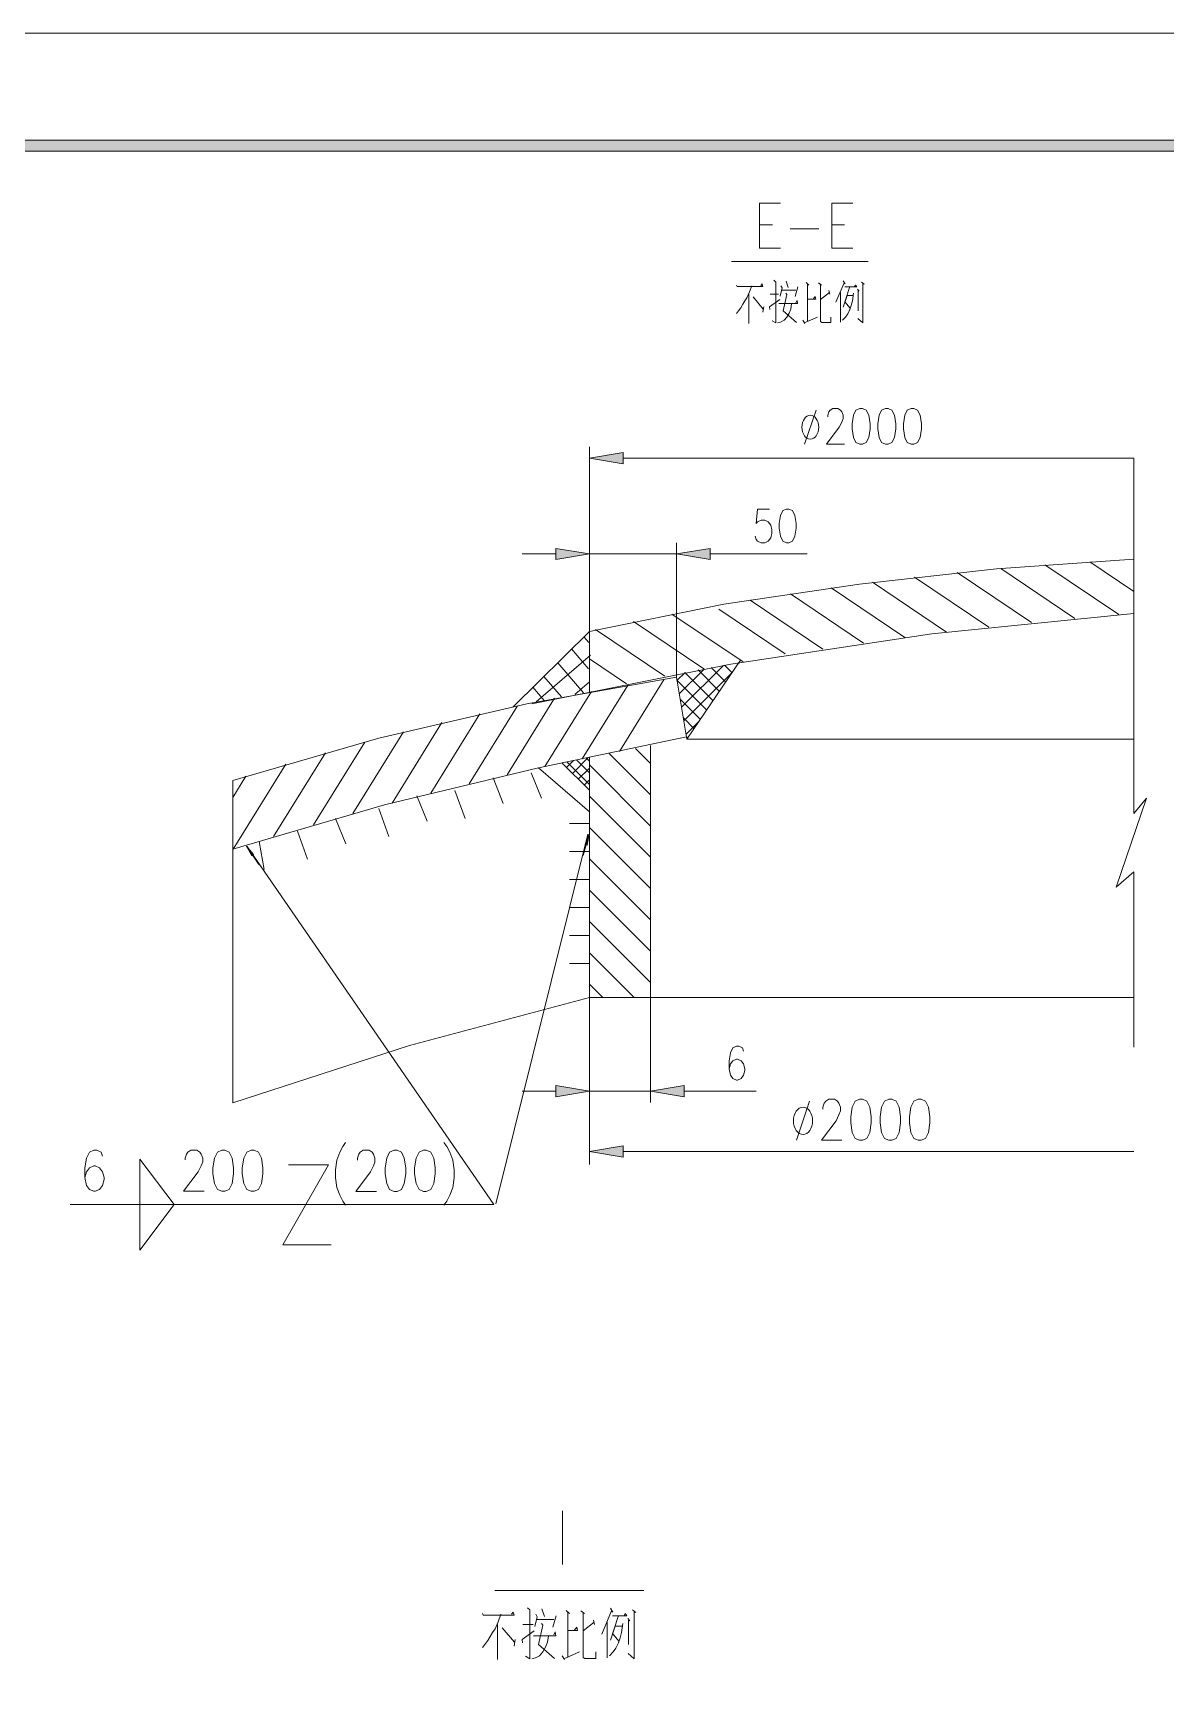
# Model space of a CAD drawing. Header units: millimetres. Extents: x 0 to 829, y 0 to 570.
# Drawn here: x 644.2 to 740.9, y 428 to 570.1 of the extents above; entities that cross this region are included whole.
import ezdxf

# ---------------------------------------------------------------- set-up
doc = ezdxf.new("R2010")
doc.units = ezdxf.units.MM

msp = doc.modelspace()

# ---------------------------------------------------------------- hatches: boundary and pattern name
h = msp.add_hatch(color=0)
h.dxf.hatch_style = 2
h.paths.add_polyline_path([(798.015083, 560.962528), (797.055528, 560.002972), (24.472194, 560.002972), (23.512639, 560.962528)])
h = msp.add_hatch(color=0)
h.dxf.hatch_style = 2
h.paths.add_polyline_path([(694.545361, 534.267833), (691.663167, 533.788056), (694.545361, 533.308278)])
h = msp.add_hatch(color=0)
h.dxf.hatch_style = 2
h.paths.add_polyline_path([(688.7845, 526.079861), (691.663167, 525.600083), (688.7845, 525.120306)])
h = msp.add_hatch(color=0)
h.dxf.hatch_style = 2
h.paths.add_polyline_path([(701.971333, 526.079861), (699.092667, 525.600083), (701.971333, 525.120306)])
h = msp.add_hatch(color=0)
h.dxf.hatch_style = 2
h.paths.add_polyline_path([(688.7845, 480.183472), (691.663167, 479.703694), (688.7845, 479.223917)])
h = msp.add_hatch(color=0)
h.dxf.hatch_style = 2
h.paths.add_polyline_path([(699.755889, 480.183472), (696.877222, 479.703694), (699.755889, 479.223917)])
h = msp.add_hatch(color=0)
h.dxf.hatch_style = 2
h.paths.add_polyline_path([(694.545361, 475.032917), (691.663167, 474.553139), (694.545361, 474.073361)])

# ---------------------------------------------------------------- linework, layer by layer
at = {"color": 0, "lineweight": 0}
for points in [[(0, 0), (0, 570.081833), (807.130861, 570.081833), (807.130861, 0)], [(798.015083, 560.962528), (797.055528, 560.002972), (24.472194, 560.002972), (23.512639, 560.962528)], [(714.752472, 538.039028), (714.424389, 537.894389), (714.205667, 537.453417), (714.096306, 536.723167), (714.096306, 536.285722), (714.205667, 535.551944), (714.424389, 535.1145), (714.752472, 534.969861), (714.974722, 534.969861), (715.302806, 535.1145), (715.521528, 535.551944), (715.630889, 536.285722), (715.630889, 536.723167), (715.521528, 537.453417), (715.302806, 537.894389), (714.974722, 538.039028)], [(716.94675, 538.039028), (716.618667, 537.894389), (716.399944, 537.453417), (716.290583, 536.723167), (716.290583, 536.285722), (716.399944, 535.551944), (716.618667, 535.1145), (716.94675, 534.969861), (717.165472, 534.969861), (717.497083, 535.1145), (717.715806, 535.551944), (717.825167, 536.285722), (717.825167, 536.723167), (717.715806, 537.453417), (717.497083, 537.894389), (717.165472, 538.039028)], [(719.141028, 538.039028), (718.812944, 537.894389), (718.594222, 537.453417), (718.484861, 536.723167), (718.484861, 536.285722), (718.594222, 535.551944), (718.812944, 535.1145), (719.141028, 534.969861), (719.35975, 534.969861), (719.691361, 535.1145), (719.910083, 535.551944), (720.019444, 536.285722), (720.019444, 536.723167), (719.910083, 537.453417), (719.691361, 537.894389), (719.35975, 538.039028)], [(694.545361, 534.267833), (691.663167, 533.788056), (694.545361, 533.308278)], [(708.483611, 529.438306), (708.176694, 529.30425), (707.972083, 528.8915), (707.869778, 528.207111), (707.869778, 527.794361), (707.972083, 527.109972), (708.176694, 526.697222), (708.483611, 526.559639), (708.69175, 526.559639), (708.998667, 526.697222), (709.203278, 527.109972), (709.309111, 527.794361), (709.309111, 528.207111), (709.203278, 528.8915), (708.998667, 529.30425), (708.69175, 529.438306)], [(688.7845, 526.079861), (691.663167, 525.600083), (688.7845, 525.120306)], [(701.971333, 526.079861), (699.092667, 525.600083), (701.971333, 525.120306)], [(688.7845, 480.183472), (691.663167, 479.703694), (688.7845, 479.223917)], [(699.755889, 480.183472), (696.877222, 479.703694), (699.755889, 479.223917)], [(714.731306, 479.022833), (714.353833, 478.8535), (714.103361, 478.352556), (713.979889, 477.516472), (713.979889, 477.015528), (714.103361, 476.179444), (714.353833, 475.6785), (714.731306, 475.512694), (714.981778, 475.512694), (715.355722, 475.6785), (715.609722, 476.179444), (715.733194, 477.015528), (715.733194, 477.516472), (715.609722, 478.352556), (715.355722, 478.8535), (714.981778, 479.022833)], [(717.236028, 479.022833), (716.862083, 478.8535), (716.611611, 478.352556), (716.484611, 477.516472), (716.484611, 477.015528), (716.611611, 476.179444), (716.862083, 475.6785), (717.236028, 475.512694), (717.4865, 475.512694), (717.863972, 475.6785), (718.114444, 476.179444), (718.241444, 477.015528), (718.241444, 477.516472), (718.114444, 478.352556), (717.863972, 478.8535), (717.4865, 479.022833)], [(719.744278, 479.022833), (719.366806, 478.8535), (719.116333, 478.352556), (718.992861, 477.516472), (718.992861, 477.015528), (719.116333, 476.179444), (719.366806, 475.6785), (719.744278, 475.512694), (719.99475, 475.512694), (720.372222, 475.6785), (720.622694, 476.179444), (720.746167, 477.015528), (720.746167, 477.516472), (720.622694, 478.352556), (720.372222, 478.8535), (719.99475, 479.022833)], [(660.255361, 474.669556), (659.881417, 474.500222), (659.630944, 473.999278), (659.503944, 473.163194), (659.503944, 472.66225), (659.630944, 471.826167), (659.881417, 471.325222), (660.255361, 471.159417), (660.509361, 471.159417), (660.883306, 471.325222), (661.133778, 471.826167), (661.260778, 472.66225), (661.260778, 473.163194), (661.133778, 473.999278), (660.883306, 474.500222), (660.509361, 474.669556)], [(662.763611, 474.669556), (662.389667, 474.500222), (662.135667, 473.999278), (662.012194, 473.163194), (662.012194, 472.66225), (662.135667, 471.826167), (662.389667, 471.325222), (662.763611, 471.159417), (663.014083, 471.159417), (663.391556, 471.325222), (663.642028, 471.826167), (663.7655, 472.66225), (663.7655, 473.163194), (663.642028, 473.999278), (663.391556, 474.500222), (663.014083, 474.669556)], [(674.976778, 474.658972), (674.599306, 474.489639), (674.348833, 473.988694), (674.225361, 473.152611), (674.225361, 472.651667), (674.348833, 471.815583), (674.599306, 471.314639), (674.976778, 471.148833), (675.22725, 471.148833), (675.601194, 471.314639), (675.851667, 471.815583), (675.978667, 472.651667), (675.978667, 473.152611), (675.851667, 473.988694), (675.601194, 474.489639), (675.22725, 474.658972)], [(677.4815, 474.658972), (677.107556, 474.489639), (676.857083, 473.988694), (676.730083, 473.152611), (676.730083, 472.651667), (676.857083, 471.815583), (677.107556, 471.314639), (677.4815, 471.148833), (677.731972, 471.148833), (678.109444, 471.314639), (678.359917, 471.815583), (678.486917, 472.651667), (678.486917, 473.152611), (678.359917, 473.988694), (678.109444, 474.489639), (677.731972, 474.658972)], [(694.545361, 475.032917), (691.663167, 474.553139), (694.545361, 474.073361)]]:
    msp.add_lwpolyline(points, close=True, dxfattribs=at)
for points in [[(706.194083, 551.716222), (706.194083, 555.554444), (707.979139, 555.554444)], [(712.364167, 551.716222), (712.364167, 555.554444), (714.149222, 555.554444)], [(706.194083, 553.727056), (707.291222, 553.727056)], [(708.801111, 553.363694), (711.267028, 553.363694)], [(712.364167, 553.727056), (713.461306, 553.727056)], [(706.194083, 551.716222), (707.979139, 551.716222)], [(712.364167, 551.716222), (714.149222, 551.716222)], [(703.809306, 550.573222), (715.461556, 550.573222)], [(704.225583, 548.558861), (704.282028, 548.445972), (706.46925, 548.445972), (706.412806, 548.675278), (706.296389, 548.520056)], [(705.520278, 548.445972), (705.520278, 548.520056), (705.347417, 547.983833), (705.118111, 547.486417), (704.94525, 547.214778), (704.772389, 546.946667), (704.599528, 546.63975), (704.398444, 546.371639), (704.225583, 546.142333)], [(707.42175, 548.982194), (707.594611, 548.8305), (707.594611, 545.334472), (707.277111, 545.5285)], [(708.025, 548.520056), (708.113194, 548.329556), (707.940333, 547.638111)], [(708.458917, 548.904583), (708.631778, 548.368361)], [(710.184, 548.791694), (710.416833, 548.558861)], [(710.300417, 548.636472), (710.300417, 545.450889)], [(711.221167, 548.752889), (711.482222, 548.558861)], [(711.394028, 548.636472), (711.394028, 545.5285), (711.394028, 545.450889), (711.510444, 545.373278), (712.286556, 545.373278), (712.286556, 545.835417)], [(713.323722, 548.943389), (713.496583, 548.675278), (713.408389, 548.752889), (712.720472, 547.101889)], [(713.468361, 548.407167), (714.505528, 548.407167), (714.389111, 548.558861), (714.300917, 548.407167)], [(714.907694, 548.8305), (715.137, 548.636472), (715.020583, 548.714083), (715.020583, 545.334472), (714.590194, 545.719)], [(705.290972, 547.793333), (705.290972, 545.295667)], [(705.636694, 547.5605), (706.501, 546.526861)], [(707.076028, 546.488056), (707.047806, 546.717361), (707.912111, 547.331194)], [(707.10425, 547.793333), (707.823917, 547.793333)], [(707.852139, 546.985472), (709.436111, 546.985472), (709.407889, 547.253583), (709.291472, 547.063083)], [(708.053222, 548.139056), (709.291472, 548.139056)], [(708.427167, 547.867417), (708.515361, 547.754528), (708.197861, 546.371639), (709.351444, 545.373278)], [(709.464333, 548.407167), (709.235028, 547.599306)], [(710.300417, 547.37), (710.991861, 547.37), (710.931889, 547.599306), (710.762556, 547.37)], [(712.170139, 547.945028), (711.394028, 547.331194)], [(712.113694, 548.10025), (712.201889, 547.793333)], [(713.094417, 547.945028), (713.094417, 545.412083)], [(714.21625, 547.867417), (714.128056, 547.214778), (714.015167, 546.833778), (713.89875, 546.488056), (713.725889, 546.103528), (713.524806, 545.835417), (713.267278, 545.567306)], [(713.870528, 548.368361), (713.323722, 546.678556), (713.669444, 547.676917), (714.188028, 547.676917)], [(713.468361, 547.140694), (713.926972, 546.600944)], [(714.561972, 548.213139), (714.706611, 548.061444), (714.618417, 548.10025), (714.618417, 546.371639)], [(706.557444, 546.717361), (706.46925, 546.255222)], [(708.917528, 546.985472), (708.861083, 546.526861), (708.716444, 546.181139), (708.515361, 545.835417), (708.286056, 545.567306), (707.996778, 545.412083), (707.73925, 545.334472)], [(710.011139, 545.334472), (711.1365, 545.835417)], [(709.89825, 545.567306), (710.071111, 545.295667)], [(711.023611, 537.894389), (710.039361, 534.969861)], [(712.011389, 537.308778), (712.011389, 537.453417), (712.12075, 537.746222), (712.230111, 537.894389), (712.452361, 538.039028), (712.889806, 538.039028), (713.108528, 537.894389), (713.217889, 537.746222), (713.32725, 537.453417), (713.32725, 537.160611), (713.217889, 536.871333), (712.999167, 536.430361), (711.902028, 534.969861), (713.436611, 534.969861)], [(691.663167, 518.964333), (691.663167, 534.747611)], [(694.545361, 533.788056), (738.173389, 533.788056)], [(738.173389, 533.788056), (738.173389, 503.431528)], [(707.044278, 529.438306), (706.017694, 529.438306), (705.915389, 528.207111), (706.017694, 528.344694), (706.324611, 528.47875), (706.635056, 528.47875), (706.941972, 528.344694), (707.150111, 528.069528), (707.252417, 527.656778), (707.252417, 527.381611), (707.150111, 526.972389), (706.941972, 526.697222), (706.635056, 526.559639), (706.324611, 526.559639), (706.017694, 526.697222), (705.915389, 526.834806), (705.813083, 527.109972)], [(691.663167, 514.681611), (691.663167, 526.559639)], [(699.092667, 515.076722), (699.092667, 526.559639)], [(688.7845, 525.600083), (685.905833, 525.600083)], [(691.663167, 525.600083), (699.092667, 525.600083)], [(701.971333, 525.600083), (710.268667, 525.600083)], [(738.173389, 525.148528), (726.425889, 524.330083), (714.720722, 523.035389)], [(733.128667, 520.100278), (726.792778, 524.365361)], [(736.882222, 520.421306), (730.5675, 524.675806)], [(738.173389, 522.403917), (734.40925, 524.940389)], [(714.720722, 523.035389), (703.139028, 521.299722), (691.663167, 518.964333)], [(722.160806, 518.929056), (715.846083, 523.180028)], [(725.769722, 519.352389), (719.433833, 523.613944)], [(729.4245, 519.743972), (723.081556, 524.009056)], [(711.609222, 517.482667), (705.403861, 521.656028)], [(715.084083, 517.994194), (708.832861, 522.199306)], [(718.601278, 518.4775), (712.31125, 522.707306)], [(738.173389, 520.523611), (720.908444, 518.773833), (703.749333, 516.195028), (686.734861, 512.790722)], [(704.782972, 516.374944), (698.697556, 520.470694)], [(708.391889, 517.069917), (702.72275, 520.886972)], [(685.147361, 512.554361), (691.666694, 518.964333)], [(691.663167, 518.967861), (691.663167, 513.834944)], [(698.115472, 515.161389), (692.174694, 519.158361)], [(701.428056, 515.782278), (695.413194, 519.828639)], [(691.592611, 515.775222), (690.121528, 517.49325)], [(691.624361, 518.025944), (691.222194, 518.498667)], [(691.765472, 516.946444), (687.112333, 512.960056)], [(691.151639, 513.743222), (688.960889, 516.304389)], [(694.834639, 514.519333), (691.663167, 516.653639)], [(699.533639, 512.501444), (703.110806, 516.082139)], [(699.995778, 509.778), (704.557194, 516.526639)], [(703.297778, 514.6675), (702.070111, 515.895167)], [(703.837528, 515.464778), (703.206056, 516.099778)], [(699.092667, 515.076722), (686.311528, 512.797778), (673.667972, 509.855611), (661.19375, 506.257278)], [(689.278389, 513.386917), (687.775556, 515.140222)], [(691.663167, 514.681611), (690.407278, 513.602111)], [(691.052861, 508.109361), (694.958111, 514.4135)], [(694.220806, 508.733778), (698.048444, 514.917972)], [(699.092667, 515.076722), (699.995778, 509.778)], [(701.682056, 512.272139), (699.138528, 514.815667)], [(699.142056, 514.787444), (699.844083, 515.489472)], [(699.336083, 513.644444), (701.480972, 515.789333)], [(699.727667, 511.358444), (703.851639, 515.485944)], [(702.221806, 513.069417), (699.808806, 515.482417)], [(702.761556, 513.866694), (700.937694, 515.690556)], [(684.639361, 506.733528), (688.68925, 513.274028)], [(687.793194, 513.097639), (686.837167, 514.215944)], [(687.860222, 507.442611), (691.836028, 513.866694)], [(701.142306, 511.474861), (699.413694, 513.203472)], [(678.109444, 505.17425), (682.300444, 511.937)], [(681.390278, 505.978583), (685.507194, 512.631972)], [(700.602556, 510.674056), (699.685333, 511.591278)], [(671.463111, 503.420944), (675.781111, 510.395361)], [(674.800389, 504.324056), (679.054889, 511.192639)], [(699.921694, 510.215444), (701.064694, 511.358444)], [(668.090556, 502.464917), (672.468528, 509.538111)], [(687.313417, 507.326194), (699.9605, 509.979083)], [(696.877222, 507.71425), (695.596639, 508.994833)], [(696.877222, 509.231194), (696.877222, 487.701167)], [(700.062806, 509.876778), (699.9605, 509.979083)], [(699.995778, 509.778), (738.173389, 509.778)], [(687.313417, 507.326194), (674.172444, 504.15825), (661.19375, 500.376472)], [(661.239611, 500.390583), (665.734, 507.647222)], [(664.682722, 501.455972), (669.120667, 508.624417)], [(687.313417, 507.326194), (691.663167, 503.579694)], [(691.663167, 505.417667), (689.299556, 507.749528)], [(689.701722, 507.354417), (690.304972, 507.957667)], [(691.663167, 505.9045), (689.729944, 507.837722)], [(690.206194, 506.857), (691.564389, 508.215194)], [(691.663167, 506.906389), (690.558972, 508.010583)], [(690.710667, 506.356056), (691.663167, 507.312083)], [(691.663167, 507.908278), (691.395056, 508.179917)], [(691.663167, 508.201083), (691.663167, 487.701167)], [(696.877222, 502.362611), (691.663167, 507.576667)], [(696.877222, 505.036667), (693.349444, 508.567972)], [(661.19375, 504.807361), (662.308528, 506.606528)], [(661.19375, 506.257278), (661.19375, 478.712389)], [(683.439917, 506.468944), (684.30775, 504.299361)], [(686.696056, 506.902861), (687.567417, 504.733278)], [(691.215139, 505.858639), (691.663167, 506.306667)], [(676.924111, 504.952), (677.791944, 502.778889)], [(680.18025, 505.385917), (681.051611, 502.997611)], [(696.877222, 499.688556), (691.663167, 504.899083)], [(739.256417, 504.733278), (736.652917, 497.137972)], [(738.173389, 503.431528), (739.256417, 504.733278)], [(673.664444, 503.865444), (674.535806, 501.477139)], [(666.714722, 501.911056), (667.586083, 499.52275)], [(669.974389, 502.997611), (670.842222, 500.828028)], [(683.669222, 470.072861), (691.529111, 501.678222)], [(691.663167, 502.563694), (689.955722, 502.563694)], [(691.631417, 501.674694), (691.29275, 500.785694), (691.472667, 500.736306), (691.631417, 501.674694), (691.134, 499.847306)], [(696.877222, 497.010972), (691.663167, 502.225028)], [(662.3685, 500.651639), (662.823583, 499.815556), (662.978806, 499.921389), (662.3685, 500.651639), (663.430361, 499.085306)], [(683.489306, 470.019944), (662.421417, 500.609306)], [(663.458583, 501.043222), (663.8925, 498.654917)], [(691.663167, 500.175389), (689.955722, 500.175389)], [(696.877222, 494.336917), (691.663167, 499.550972)], [(691.663167, 497.787083), (689.955722, 497.787083)], [(736.652917, 497.137972), (738.173389, 498.439722)], [(738.173389, 498.439722), (738.173389, 483.464306)], [(696.877222, 491.662861), (691.663167, 496.873389)], [(691.663167, 495.398778), (689.955722, 495.398778)], [(696.877222, 488.985278), (691.663167, 494.199333)], [(691.663167, 493.014), (689.955722, 493.014)], [(691.663167, 490.625694), (689.955722, 490.625694)], [(695.487278, 487.701167), (691.663167, 491.525278)], [(692.813222, 487.701167), (691.663167, 488.847694)], [(691.663167, 487.701167), (676.30675, 483.626583), (661.19375, 478.712389)], [(691.663167, 487.701167), (738.173389, 487.701167)], [(691.663167, 487.701167), (691.663167, 473.445417)], [(691.663167, 487.701167), (691.663167, 478.744139)], [(696.877222, 487.701167), (696.877222, 478.744139)], [(704.828833, 483.129167), (704.726528, 483.404333), (704.419611, 483.541917), (704.211472, 483.541917), (703.904556, 483.404333), (703.699944, 482.991583), (703.594111, 482.307194), (703.594111, 481.622806), (703.699944, 481.072472), (703.904556, 480.800833), (704.211472, 480.66325), (704.313778, 480.66325), (704.624222, 480.800833), (704.828833, 481.072472), (704.931139, 481.485222), (704.931139, 481.622806), (704.828833, 482.032028), (704.624222, 482.307194), (704.313778, 482.444778), (704.211472, 482.444778), (703.904556, 482.307194), (703.699944, 482.032028), (703.594111, 481.622806)], [(688.7845, 479.703694), (685.905833, 479.703694)], [(691.663167, 479.703694), (696.877222, 479.703694)], [(699.755889, 479.703694), (705.890694, 479.703694)], [(711.595111, 478.18675), (711.595111, 478.352556), (711.722111, 478.687694), (711.849111, 478.8535), (712.099583, 479.022833), (712.600528, 479.022833), (712.851, 478.8535), (712.974472, 478.687694), (713.101472, 478.352556), (713.101472, 478.017417), (712.974472, 477.685806), (712.724, 477.181333), (711.471639, 475.512694), (713.224944, 475.512694)], [(710.46975, 478.8535), (709.340861, 475.512694)], [(650.08125, 474.165083), (649.95425, 474.500222), (649.576778, 474.669556), (649.326306, 474.669556), (648.952361, 474.500222), (648.701889, 473.999278), (648.574889, 473.163194), (648.574889, 472.327111), (648.701889, 471.660361), (648.952361, 471.325222), (649.326306, 471.159417), (649.453306, 471.159417), (649.82725, 471.325222), (650.08125, 471.660361), (650.204722, 472.161306), (650.204722, 472.327111), (650.08125, 472.828056), (649.82725, 473.163194), (649.453306, 473.332528), (649.326306, 473.332528), (648.952361, 473.163194), (648.701889, 472.828056), (648.574889, 472.327111)], [(657.122694, 473.833472), (657.122694, 473.999278), (657.249694, 474.334417), (657.373167, 474.500222), (657.623639, 474.669556), (658.124583, 474.669556), (658.375056, 474.500222), (658.502056, 474.334417), (658.629056, 473.999278), (658.629056, 473.664139), (658.502056, 473.332528), (658.251583, 472.828056), (656.999222, 471.159417), (658.752528, 471.159417)], [(670.838694, 475.325722), (670.588222, 474.990583), (670.33775, 474.489639), (670.087278, 473.822889), (669.960278, 472.986806), (669.960278, 472.316528), (670.087278, 471.480444), (670.33775, 470.813694), (670.588222, 470.31275), (670.838694, 469.977611)], [(671.840583, 473.822889), (671.840583, 473.988694), (671.967583, 474.323833), (672.091056, 474.489639), (672.345056, 474.658972), (672.846, 474.658972), (673.096472, 474.489639), (673.219944, 474.323833), (673.346944, 473.988694), (673.346944, 473.653556), (673.219944, 473.321944), (672.969472, 472.817472), (671.717111, 471.148833), (673.470417, 471.148833)], [(679.238333, 475.325722), (679.488806, 474.990583), (679.739278, 474.489639), (679.98975, 473.822889), (680.11675, 472.986806), (680.11675, 472.316528), (679.98975, 471.480444), (679.739278, 470.813694), (679.488806, 470.31275), (679.238333, 469.977611)], [(656.180778, 470.019944), (653.249194, 473.907556)], [(653.249194, 473.907556), (653.249194, 470.019944)], [(669.371139, 473.417194), (665.462361, 466.583889)], [(665.952722, 473.417194), (669.371139, 473.417194)], [(694.545361, 474.553139), (738.173389, 474.553139)], [(683.489306, 470.019944), (647.297833, 470.019944)], [(656.180778, 470.019944), (653.249194, 466.128806)], [(653.249194, 466.128806), (653.249194, 470.019944)], [(665.462361, 466.583889), (669.614556, 466.583889)], [(689.373639, 439.268306), (689.373639, 443.875583)], [(683.584556, 437.052861), (696.323361, 437.052861)], [(682.52975, 435.077306), (682.600306, 434.936194), (685.224972, 434.936194), (685.154417, 435.214889), (685.016833, 435.031444)], [(684.0855, 434.936194), (684.0855, 435.031444), (683.877361, 434.385861), (683.602194, 433.786139), (683.394056, 433.465111), (683.185917, 433.140556), (682.977778, 432.773667), (682.737889, 432.449111), (682.52975, 432.173944)], [(686.364444, 435.581778), (686.572583, 435.398333), (686.572583, 431.207333), (686.191583, 431.436639)], [(687.091167, 435.031444), (687.193472, 434.798611), (686.988861, 433.969583)], [(687.60975, 435.490056), (687.817889, 434.844472)], [(688.819778, 434.890333), (688.541083, 433.923722)], [(689.680556, 435.352472), (689.95925, 435.077306)], [(689.821667, 435.169028), (689.821667, 431.344917)], [(690.925861, 435.306611), (691.236306, 435.077306)], [(691.134, 435.169028), (691.134, 431.436639), (691.134, 431.344917), (691.271583, 431.253194), (692.202917, 431.253194), (692.202917, 431.807056)], [(693.448222, 435.535917), (693.656361, 435.214889), (693.550528, 435.306611), (692.7215, 433.324)], [(694.104389, 434.844472), (693.448222, 432.819528), (693.860972, 434.015444), (694.485389, 434.015444)], [(693.621083, 434.890333), (694.862861, 434.890333), (694.725278, 435.077306), (694.622972, 434.890333)], [(695.349694, 435.398333), (695.624861, 435.169028), (695.487278, 435.26075), (695.487278, 431.207333), (694.968694, 431.665944)], [(683.806806, 434.153028), (683.806806, 431.161472)], [(684.223083, 433.877861), (685.26025, 432.636083)], [(685.951694, 432.586694), (685.916417, 432.865389), (686.953583, 433.602694)], [(685.983444, 434.153028), (686.84775, 434.153028)], [(686.883028, 433.186417), (688.7845, 433.186417), (688.749222, 433.510972), (688.611639, 433.278139)], [(687.126444, 434.569306), (688.611639, 434.569306)], [(687.574472, 434.248278), (687.676778, 434.107167), (687.299306, 432.449111), (688.678667, 431.253194)], [(689.821667, 433.648556), (690.650694, 433.648556), (690.580139, 433.923722), (690.372, 433.648556)], [(692.065333, 434.34), (691.134, 433.602694)], [(691.998306, 434.523444), (692.100611, 434.153028)], [(693.173056, 434.34), (693.173056, 431.299056)], [(694.520667, 434.248278), (694.414833, 433.465111), (694.27725, 433.002972), (694.139667, 432.586694), (693.931528, 432.128083), (693.691639, 431.807056), (693.377667, 431.4825)], [(694.933417, 434.661028), (695.106278, 434.477583), (695.003972, 434.523444), (695.003972, 432.449111)], [(685.327278, 432.865389), (685.224972, 432.311528)], [(688.163611, 433.186417), (688.093056, 432.636083), (687.920194, 432.219806), (687.676778, 431.807056), (687.401611, 431.4825), (687.055889, 431.299056), (686.745444, 431.207333)], [(693.621083, 433.369861), (694.174944, 432.727806)], [(689.334833, 431.4825), (689.542972, 431.161472)], [(689.475944, 431.207333), (690.823556, 431.807056)]]:
    msp.add_lwpolyline(points, dxfattribs=at)
for centre, major_axis, ratio in [((710.531486, 536.430361), (0, 1.023056), 0.698276), ((709.905306, 477.183097), (0, 1.169458), 0.696833)]:
    msp.add_ellipse(centre, major_axis=major_axis, ratio=ratio, start_param=0, end_param=6.283185, dxfattribs=at)

doc.saveas('drawing.dxf')
